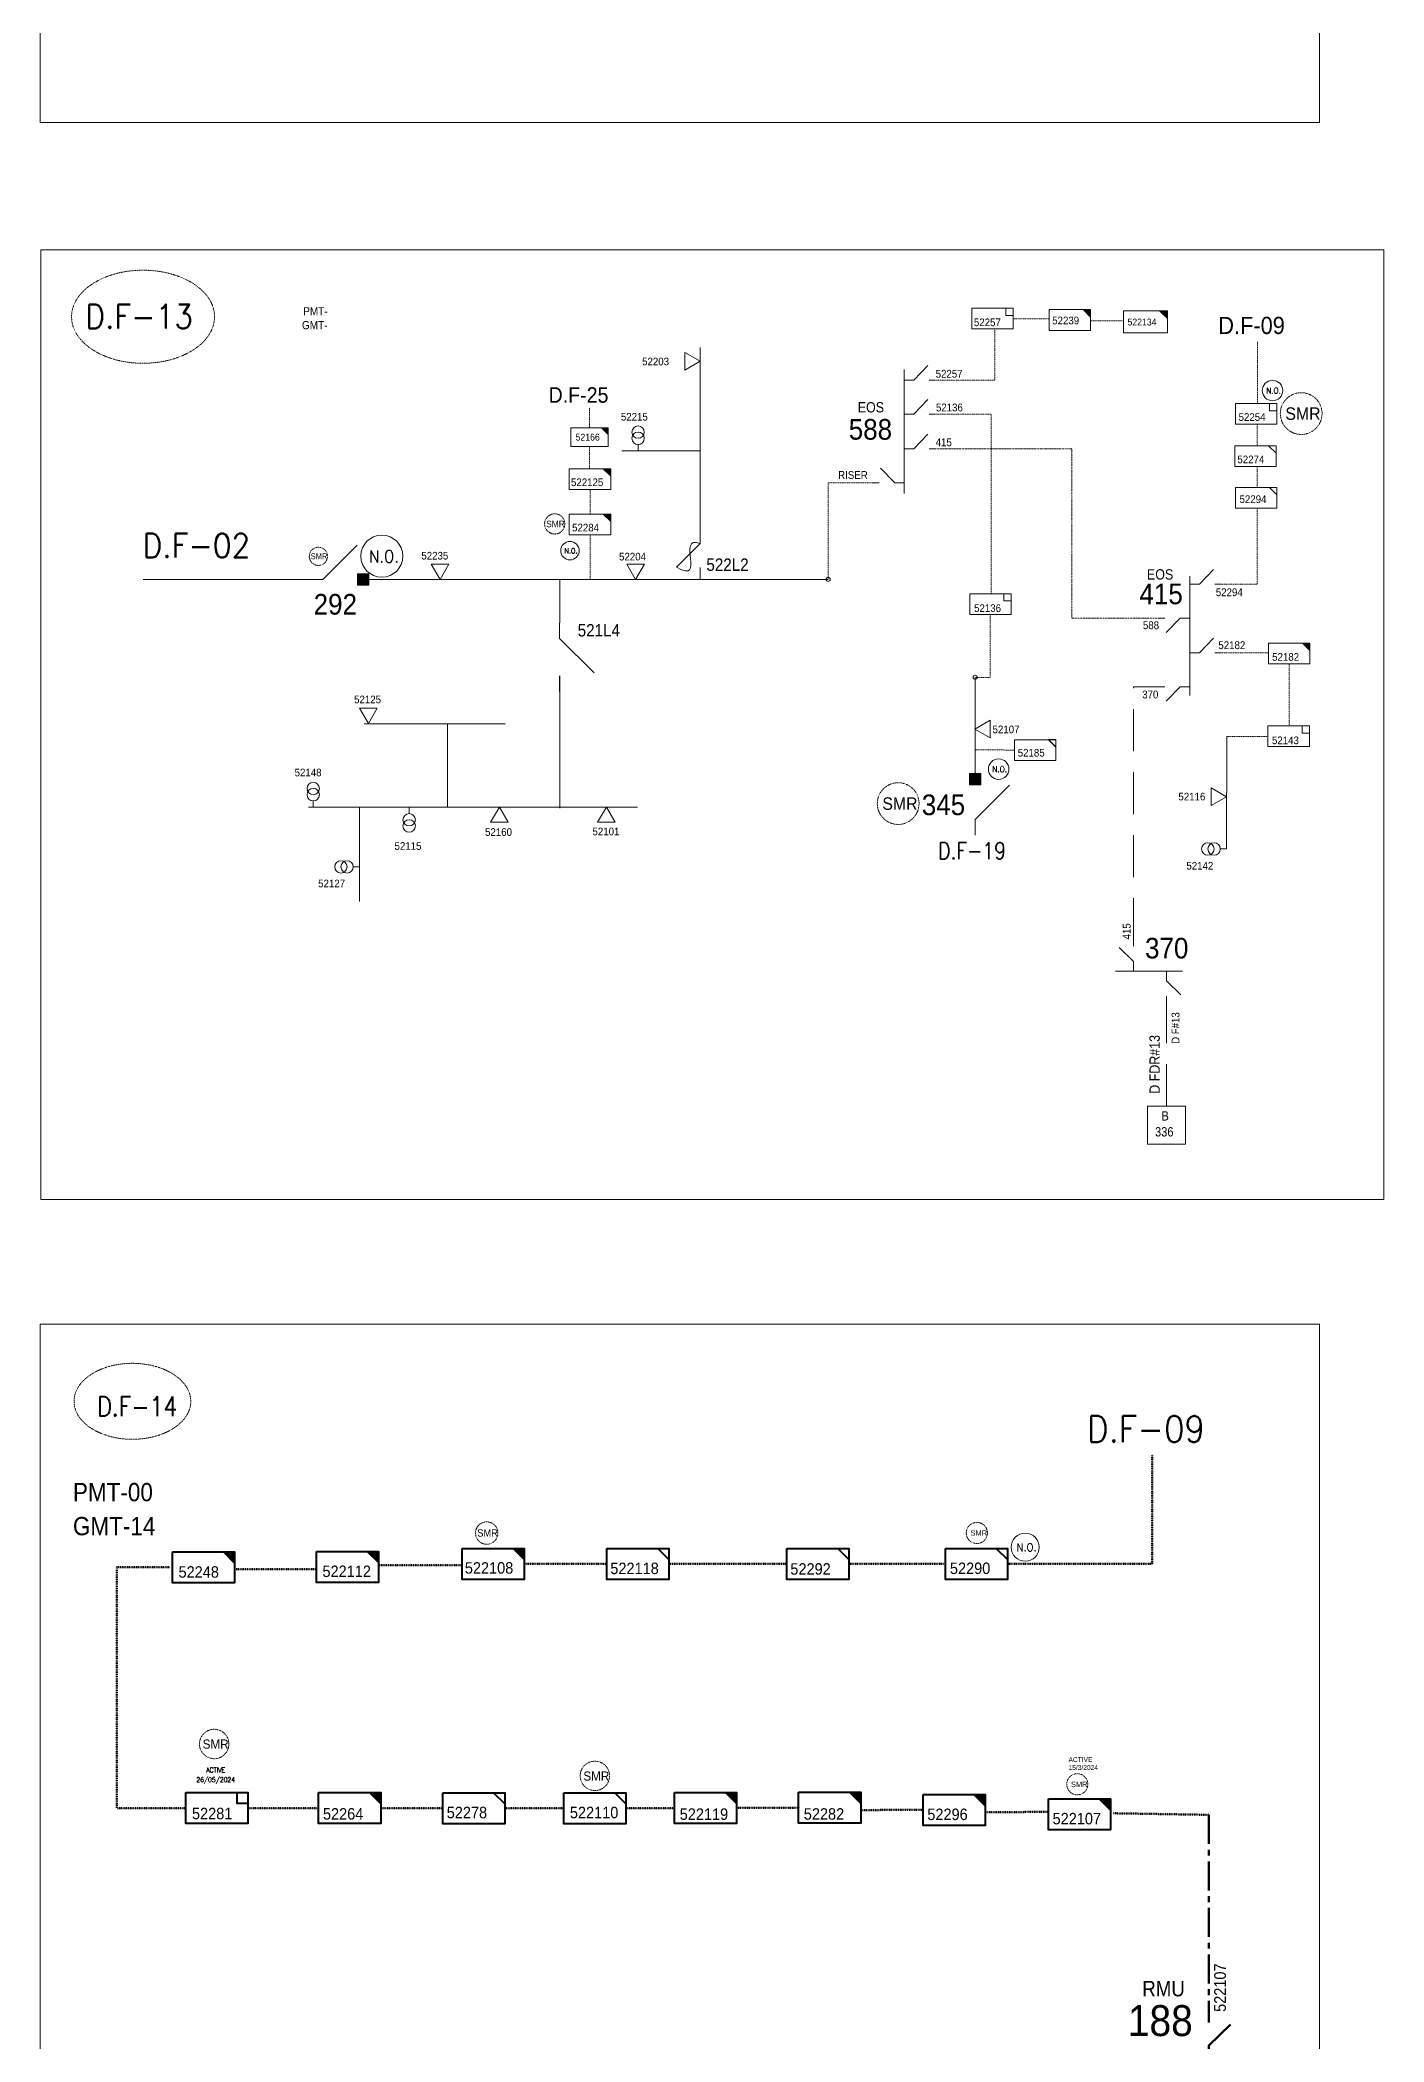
# Model space of a CAD drawing. Header units: metres. Extents: x 65984 to 144644, y -19036 to 23726.
# Drawn here: x 84321 to 85783, y -1295 to 884 of the extents above; entities that cross this region are included whole.
import ezdxf
from ezdxf.enums import TextEntityAlignment as Align

# ---------------------------------------------------------------- set-up
doc = ezdxf.new("R2010")
doc.units = ezdxf.units.M
doc.header["$MEASUREMENT"] = 0
for name, pattern in [('( Center )', [2, 1.25, -0.25, 0.25, -0.25]), ('( Phantom )', [2.5, 1.25, -0.25, 0.25, -0.25, 0.25, -0.25]), ('DGN Style 3', [0.013877, 0, -0.013877]), ('DGN Style 4', [1.6, 0.8, -0.4, 0, -0.4]), ('HIDDEN2', [2381.25, 1587.5, -793.75])]:
    doc.linetypes.add(name, pattern=pattern)
doc.layers.get('0').update_dxf_attribs({"color": 95, "lineweight": 40})
for name, color, linetype, lineweight in [('ABS', 7, 'Continuous', 40), ('ABS NUMBER', 112, 'Continuous', 30), ('d_eos', 111, 'Continuous', 40), ('d_eos no', 121, 'Continuous', 40), ('d_fco', 5, 'Continuous', 40), ('d_fco text', 95, 'Continuous', 40), ('d_oh branch', 94, 'Continuous', 40), ('d_switch', 95, 'Continuous', 40), ('d_tf', 1, 'Continuous', 40), ('d_tf no', 6, 'Continuous', 40), ('d_ug cable', 95, 'Continuous', 40), ('d_ug tf', 1, 'Continuous', 40), ('FDR  1  16', 234, 'Continuous', 40), ('fedr no', 95, 'Continuous', 40), ('GRID STATION  04', 7, 'Continuous', 40), ('Level 37', 7, 'Continuous', 0), ('O H MAIN FEEDER', 4, 'Continuous', 100), ('SECTOR BOUNDARY', 7, 'Continuous', 0), ('SW N O', 114, 'Continuous', 30)]:
    doc.layers.add(name, color=color, linetype=linetype, lineweight=lineweight)
doc.styles.add('NASKHF', font='naskhf.shx', dxfattribs={"height": 8})
doc.styles.add('Style-Arial', font='arial.ttf')
doc.styles.add('Style-ENGINEERING', font='ENGINEERING.shx')
doc.styles.add('Style-msdefault', font='msdefault.shx')
doc.styles.add('Style-simplex', font='simplex.shx')
doc.styles.add('Style-STANDARD', font='STANDARD.shx')

# ---------------------------------------------------------------- blocks, each defined once
blk = doc.blocks.new('*U1189')
at = {"layer": 'd_eos', "color": 7, "linetype": 'Continuous', "lineweight": 13, "ltscale": 1.436268}
for p, q in [((-7.44, 4.65), (-14.45, 11.44)), ((-7.44, 12.09), (-7.44, 14.92)), ((16.16, 0), (-16.16, 0)), ((-7.44, 0), (-7.44, 4.65)), ((8.41, 0), (8.41, -4.65)), ((8.41, -4.65), (15.42, -11.45)), ((8.41, -12.09), (8.41, -14.92))]:
    blk.add_line(p, q, dxfattribs=at)
blk = doc.blocks.new('TF3')
at = {"color": 0, "linetype": 'ByBlock', "lineweight": -2}
for p, q in [((11.3, 9), (18.3, 9)), ((18.3, 9), (18.3, 2))]:
    blk.add_line(p, q, dxfattribs=at)
at = {"color": 0, "linetype": 'ByBlock', "lineweight": -2, "flags": 128}
blk.add_lwpolyline([(18.3, 2), (11.3, 2), (11.3, 9)], dxfattribs=at)
at = {"color": 0, "linetype": 'ByBlock', "lineweight": -2}
blk.add_3dface([(-21.7, 9), (18.3, 9), (18.3, -11), (-21.7, -11)], dxfattribs=at)
blk = doc.blocks.new('TFU_127')
at = {"layer": 'd_tf', "color": 251, "linetype": 'Continuous', "lineweight": 13, "ltscale": 0.000879471}
blk.add_line((0, 10), (0, 0), dxfattribs=at)
for centre in [(0, 30), (0, 20)]:
    blk.add_circle(centre, 10, dxfattribs=at)
blk = doc.blocks.new('*U1191')
at = {"layer": 'd_eos', "color": 7, "linetype": 'Continuous', "lineweight": 13, "ltscale": 1.436268}
for p, q in [((4.64, 24.84), (11.44, 31.84)), ((-0.01, 28.69), (-0.01, -28.99)), ((-0.01, 24.84), (4.64, 24.84)), ((12.08, 24.84), (14.91, 24.84)), ((-12.1, 8.4), (-14.92, 8.4)), ((-4.66, 8.4), (-11.45, 1.39)), ((-0.01, 8.4), (-4.66, 8.4)), ((-0.01, -8.37), (4.64, -8.37)), ((4.64, -8.37), (11.44, -1.37)), ((12.08, -8.37), (14.91, -8.37)), ((-12.11, -24.81), (-14.93, -24.81)), ((-4.66, -24.81), (-11.46, -31.82)), ((-0.01, -24.81), (-4.66, -24.81))]:
    blk.add_line(p, q, dxfattribs=at)
blk = doc.blocks.new('TF_8')
at = {"color": 0, "linetype": 'ByBlock', "lineweight": -2}
blk.add_line((6.3, 4.95), (9.9, 1.35), dxfattribs=at)
blk.add_3dface([(-10.1, 4.95), (9.9, 4.95), (9.9, -5.05), (-10.1, -5.05)], dxfattribs=at)
blk = doc.blocks.new('exist.us-1000kva')
at = {"color": 0, "linetype": 'ByBlock', "lineweight": -2, "flags": 128}
blk.add_lwpolyline([(40, 12.9), (32.8, 20), (40, 20)], close=True, dxfattribs=at)
at = {"color": 0, "linetype": 'ByBlock', "lineweight": -2, "extrusion": (0, 0, -1)}
blk.add_solid([(-40, 12.9), (-32.8, 20), (-40, 20)], dxfattribs=at)
at = {"color": 0, "linetype": 'ByBlock', "lineweight": -2, "xscale": 2, "yscale": 2}
blk.add_blockref('TF_8', (20.2, 10.1), dxfattribs=at)
blk = doc.blocks.new('*U1192')
at = {"layer": 'd_eos', "color": 7, "linetype": 'Continuous', "lineweight": 13, "ltscale": 1.436268}
for p, q in [((-0.01, 29.08), (-0.01, -30.92)), ((4.64, 23.91), (11.44, 30.91)), ((-0.01, 23.91), (4.64, 23.91)), ((12.08, 23.91), (14.91, 23.91)), ((4.64, 7.47), (11.44, 14.47)), ((-0.01, 7.47), (4.64, 7.47)), ((12.08, 7.47), (14.91, 7.47)), ((-0.01, -9.3), (4.64, -9.3)), ((4.64, -9.3), (11.44, -2.3)), ((12.08, -9.3), (14.91, -9.3)), ((-4.66, -25.74), (-11.46, -18.74)), ((-12.1, -25.74), (-14.93, -25.74)), ((-0.01, -25.74), (-4.66, -25.74))]:
    blk.add_line(p, q, dxfattribs=at)
blk = doc.blocks.new('ABS2_1_1')
at = {"color": 0, "linetype": 'ByBlock', "lineweight": -2, "ltscale": 500}
for q in [(-29900, 43500), (0, 0)]:
    blk.add_line((0, 13600), q, dxfattribs=at)
at = {"color": 0, "linetype": 'ByBlock', "lineweight": -2, "ltscale": 500, "flags": 128}
for points in [[(5000, 43600), (-5000, 43600), (-5000, 53600), (5000, 53600)], [(3791, 49653), (3791, 49653), (3791, 49653)]]:
    blk.add_lwpolyline(points, close=True, dxfattribs=at)
at = {"color": 0, "linetype": 'ByBlock', "lineweight": -2, "ltscale": 500}
for points in [[(5000, 43600), (-5000, 43600), (5000, 53600), (-5000, 53600)], [(3791, 49653), (3791, 49653), (3791, 49653)]]:
    blk.add_solid(points, dxfattribs=at)
blk = doc.blocks.new('*U1193')
at = {"layer": 'ABS', "color": 7, "linetype": 'Continuous', "lineweight": 13, "ltscale": 0.554823}
for p, q in [((-8.32, 9.06), (-8.32, 16.62)), ((-8.32, 9.06), (8.3, -7.56)), ((-8.32, -16.6), (-8.32, -9.05))]:
    blk.add_line(p, q, dxfattribs=at)
blk = doc.blocks.new('*U1012')
at = {"layer": 'd_fco', "color": 7, "linetype": 'Continuous', "lineweight": 13}
blk.add_line((-4.6, 4.21), (-10.13, 4.21), dxfattribs=at)
at = {"layer": 'd_fco', "color": 7, "linetype": 'Continuous', "lineweight": 13, "flags": 128}
blk.add_lwpolyline([(13.02, 4.21), (7.07, 4.21), (-4.4, -7.26)], dxfattribs=at)
at = {"layer": 'd_fco', "color": 7, "linetype": 'Continuous', "lineweight": 13}
blk.add_open_spline([(-4.4, -7.26), (-13, 7.69), (11.58, -7.67), (7.07, 4.21)], degree=3, dxfattribs=at)
blk = doc.blocks.new('*U885')
at = {"layer": 'd_eos', "color": 7, "linetype": 'Continuous', "lineweight": 211, "ltscale": 0.638341}
for p, q in [((-7.44, 12.09), (-7.44, 14.92)), ((-7.44, 4.65), (-14.45, 11.44)), ((16.16, 0), (-16.16, 0)), ((-7.44, 0), (-7.44, 4.65)), ((8.41, 0), (8.41, -4.65)), ((8.41, -4.65), (15.42, -11.45)), ((8.41, -12.09), (8.41, -14.92))]:
    blk.add_line(p, q, dxfattribs=at)
blk = doc.blocks.new('*U2866')
at = {"layer": 'd_ug tf', "color": 251, "linetype": 'Continuous', "lineweight": 13, "flags": 128}
blk.add_lwpolyline([(11.5, 1.7), (7.3, 5.7), (11.5, 5.7)], close=True, dxfattribs=at)
at = {"layer": 'd_ug tf', "color": 251, "linetype": 'Continuous', "lineweight": 13, "xscale": 1.147979204721027, "yscale": 1.147979204721027, "zscale": 0.3630735559045986, "rotation": 359.9999999999999}
blk.add_blockref('TF_8', (0.1, 0), dxfattribs=at)
blk = doc.blocks.new('*U2274')
at = {"layer": 'd_ug tf', "color": 5, "linetype": 'Continuous', "lineweight": 40, "flags": 128}
blk.add_lwpolyline([(11.46, 1.66), (7.33, 5.73), (11.47, 5.73)], close=True, dxfattribs=at)
at = {"layer": 'd_ug tf', "color": 5, "linetype": 'Continuous', "lineweight": 40, "xscale": 1.147979204721027, "yscale": 1.147979204721027, "zscale": 0.3630735559045985, "rotation": 359.9999999999999}
blk.add_blockref('TF_8', (0.1, 0.04), dxfattribs=at)
blk = doc.blocks.new('*U893')
at = {"layer": 'SW N O', "color": 3, "lineweight": 13}
blk.add_circle((0, 0), 16.8, dxfattribs=at)
at = {"layer": 'SW N O', "color": 3, "lineweight": 13, "style": 'Style-STANDARD'}
blk.add_text('N.O.', height=9.6, dxfattribs=at).set_placement((1.7, -0.2), align=Align.MIDDLE_CENTER)

msp = doc.modelspace()

# ---------------------------------------------------------------- linework, layer by layer
at = {"layer": 'd_oh branch', "color": 251, "linetype": 'Continuous', "lineweight": 13}
for p, q in [((85038.8, 342.5), (85038.8, 549.7)), ((84886.1, 250.1), (84886.1, 297.3)), ((84764.1, 140.2), (84826.8, 140.2)), ((85611.6, 3.9), (85611.9, 126.3)), ((84612.8, 49.5), (84970.7, 49.5)), ((84668.3, -53.4), (84668.3, 49.5))]:
    msp.add_line(p, q, dxfattribs=at)
at = {"layer": 'd_oh branch', "color": 251, "linetype": 'Continuous', "lineweight": 13, "flags": 128}
for points in [[(85038.8, 437.3), (84953.8, 437.3)], [(84886.1, 192.2), (84886.1, 48.4)], [(84764.1, 50), (84764.1, 140.2), (84673.5, 140.2)]]:
    msp.add_lwpolyline(points, dxfattribs=at)
at = {"layer": 'd_tf', "color": 251, "linetype": 'Continuous', "lineweight": 13, "ltscale": 0.000960215, "flags": 128}
for points in [[(85022.2, 525.2), (85022.2, 544.4), (85038.8, 534.8)], [(84746.4, 314), (84765.6, 314), (84756, 297.3)], [(84959, 314), (84978.3, 314), (84968.6, 297.3)], [(84668.4, 157), (84687.6, 157), (84678, 140.3)], [(85354.4, 144), (85354.4, 124.8), (85337.8, 134.4)], [(85595.1, 51.1), (85595.1, 70.3), (85611.8, 60.7)], [(84830.2, 32.9), (84811, 32.9), (84820.6, 49.5)], [(84946.5, 32.9), (84927.3, 32.9), (84936.9, 49.5)]]:
    msp.add_lwpolyline(points, close=True, dxfattribs=at)
at = {"layer": 'd_ug cable', "color": 251, "linetype": 'DGN Style 3', "lineweight": 13}
for p, q in [((84918.7, 484), (84918.7, 462.3)), ((84918.4, 442.1), (84918.4, 417.9)), ((84919.1, 395.3), (84919.1, 368.4)), ((84919.1, 345.9), (84919.1, 297.3)), ((85338.2, 111.7), (85380.9, 111.6)), ((85656.8, 126.3), (85611.9, 126.3))]:
    msp.add_line(p, q, dxfattribs=at)
at = {"layer": 'd_ug cable', "color": 251, "linetype": 'HIDDEN2', "lineweight": 13, "ltscale": 0.028806}
msp.add_line((85546.2, -276.1), (85546.2, -161.8), dxfattribs=at)
at = {"layer": 'd_ug cable', "color": 5, "linetype": 'DGN Style 3', "lineweight": 106}
for p, q in [((84462.3, -778), (84403.1, -778)), ((84531.8, -779.9), (84621.7, -779.9)), ((84689.4, -775.6), (84779.3, -775.6)), ((84847.5, -774.2), (84937.5, -774.2)), ((85005, -774.3), (85133.2, -774.3)), ((85200.7, -774.3), (85305.8, -774.3)), ((84479.4, -1040.1), (84404.7, -1040.1)), ((84623.8, -1040.1), (84546.9, -1040.1)), ((84691.3, -1040.1), (84758.9, -1040.1)), ((84826.4, -1040.2), (84890.7, -1040.2)), ((84958.2, -1040.1), (85011, -1040.1)), ((85078.6, -1039.9), (85146.1, -1039.6)), ((85213.9, -1042.2), (85281.5, -1042)), ((85350.3, -1044.5), (85417.8, -1044.2)), ((85488.4, -1045.7), (85592.4, -1047.4))]:
    msp.add_line(p, q, dxfattribs=at)
at = {"layer": 'd_ug cable', "color": 251, "linetype": 'DGN Style 3', "lineweight": 13, "flags": 128}
for points in [[(85294.6, 514.3), (85359.7, 514.3), (85359.7, 569.9)], [(85379.5, 580.8), (85418.3, 580.8)], [(85464.1, 578.9), (85499.1, 578.9)], [(85645.5, 488.3), (85645.5, 555.8)], [(85355.5, 282.5), (85355.5, 477.3), (85294.6, 477.3)], [(85645, 442.5), (85645, 465.4)], [(85645, 397.3), (85645, 420.2)], [(85227.5, 402.6), (85178.2, 402.6), (85178.2, 297.3)], [(85605.4, 292.2), (85645, 292.2), (85645, 374.8)], [(85338.2, 190.7), (85354.6, 190.7), (85354.6, 259.2)], [(85604.2, 217.5), (85657, 217.5)], [(85679.8, 205.6), (85679.8, 137.8)]]:
    msp.add_lwpolyline(points, dxfattribs=at)
at = {"layer": 'd_ug cable', "color": 251, "linetype": 'DGN Style 4', "lineweight": 13, "flags": 128}
msp.add_lwpolyline([(85294.6, 439.6), (85443.3, 439.6), (85443.3, 255.2), (85539.5, 255.2)], dxfattribs=at)
at = {"layer": 'd_ug cable', "color": 251, "linetype": 'HIDDEN2', "lineweight": 13, "ltscale": 0.028806}
msp.add_lwpolyline([(85510.5, -95.5), (85510.5, 180.5), (85539.5, 180.5)], dxfattribs=at)
at = {"layer": 'd_ug cable', "color": 5, "linetype": 'DGN Style 3', "lineweight": 106, "flags": 128}
for points in [[(85373.3, -774.2), (85530.6, -774.2), (85530.6, -655.2)], [(84404.3, -779.8), (84404.3, -1039.8)]]:
    msp.add_lwpolyline(points, dxfattribs=at)
at = {"layer": 'd_ug cable', "color": 2, "linetype": 'DGN Style 3', "lineweight": 13}
for centre, radius in [((85692.9, 477.8), 22.7), ((84880.7, 357.7), 11), ((84623.6, 322.4), 9.92), ((85254.4, 53.3), 22.7), ((84806.7, -740.7), 12.2), ((85340, -740.6), 11.5), ((84510.2, -970.3), 16), ((84924.4, -1005), 16), ((85449.3, -1014.1), 11.5)]:
    msp.add_circle(centre, radius, dxfattribs=at)
at = {"layer": 'FDR  1  16', "color": 5, "linetype": '( Center )', "lineweight": 140, "ltscale": 25.312626, "flags": 128}
msp.add_lwpolyline([(85592.4, -1047.4), (85592.4, -1263.8)], dxfattribs=at)
at = {"layer": 'fedr no', "color": 82, "linetype": 'DGN Style 3', "lineweight": 13, "true_color": 0x1dc70e}
for centre, major_axis in [((84432.8, 583.2), (77.8, 0)), ((84421.2, -597.3), (63.5, 0))]:
    msp.add_ellipse(centre, major_axis=major_axis, ratio=0.651175, dxfattribs=at)
at = {"layer": 'GRID STATION  04', "color": 251, "linetype": 'Continuous', "lineweight": 13, "ltscale": 1.325097, "flags": 128}
msp.add_lwpolyline([(85525.6, -276.1), (85525.6, -317.4), (85566.9, -317.4), (85566.9, -276.1)], close=True, dxfattribs=at)
at = {"layer": 'O H MAIN FEEDER', "color": 214, "lineweight": 13, "ltscale": 1.12111}
msp.add_line((84620, 297.3), (84432.9, 297.3), dxfattribs=at)
at = {"layer": 'O H MAIN FEEDER', "color": 251, "lineweight": 13, "ltscale": 1.12111}
for p, q in [((85178.2, 297.3), (84676.4, 297.3)), ((85338.2, 190.7), (85338.2, 86.1))]:
    msp.add_line(p, q, dxfattribs=at)
at = {"layer": 'O H MAIN FEEDER', "color": 140, "lineweight": 13, "ltscale": 0.498271, "flags": 128}
for points in [[(84320.7, 1938.6), (85712.8, 1938.6), (85712.8, 794.7), (84320.7, 794.7)], [(84321.7, 655.9), (85782.9, 655.9), (85782.9, -377.8), (84321.7, -377.8)], [(84320.7, -513.3), (85712.8, -513.3), (85712.8, -1489.7), (84320.7, -1489.7)]]:
    msp.add_lwpolyline(points, close=True, dxfattribs=at)
at = {"layer": 'O H MAIN FEEDER', "color": 251, "lineweight": 13, "ltscale": 1.12111}
for centre in [(85178.2, 297.3), (85338.2, 190.7)]:
    msp.add_circle(centre, 2.21, dxfattribs=at)

# ---------------------------------------------------------------- block references
at = {"layer": 'ABS', "color": 2, "linetype": 'Continuous', "lineweight": 13, "ltscale": 1.866313, "xscale": 0.001250431181724625, "zscale": 0.0008280754372015645}
for p, yscale, rotation in [((84611.5, 297.3), 0.001250431181724625, 269.9999999999997), ((85338.2, 19.1), -0.001250431181724626, 180.0000000000003)]:
    msp.add_blockref('ABS2_1_1', p, dxfattribs=dict(at, yscale=yscale, rotation=rotation))
at = {"layer": 'ABS', "color": 7, "linetype": 'Continuous', "lineweight": 13, "ltscale": 0.554823, "xscale": 2.25, "yscale": 2.25, "zscale": 2.25}
msp.add_blockref('*U1193', (84904.8, 212.7), dxfattribs=at)
at = {"layer": 'd_eos', "color": 7, "linetype": 'Continuous', "lineweight": 13, "ltscale": 1.436268, "xscale": 2.25, "yscale": 2.25, "zscale": 2.25}
for name, p in [('*U1192', (85261.1, 460.5)), ('*U1191', (85571.8, 236.3)), ('*U1189', (85527.3, -129.1))]:
    msp.add_blockref(name, p, dxfattribs=at)
at = {"layer": 'd_eos', "color": 7, "linetype": 'Continuous', "lineweight": 211, "ltscale": 2.154401, "extrusion": (0, 0, -1), "xscale": 3.375, "yscale": 3.375, "zscale": 3.375, "rotation": 359.9971420911775}
msp.add_blockref('*U885', (-85567.3, -1314.2), dxfattribs=at)
at = {"layer": 'd_fco', "color": 7, "linetype": 'Continuous', "lineweight": 13, "extrusion": (0, 0, -1), "xscale": 2.25, "yscale": 2.25, "zscale": 2.25, "rotation": 90.00000000060005}
msp.add_blockref('*U1012', (-85029.4, 320.5), dxfattribs=at)
at = {"layer": 'd_tf', "color": 251, "linetype": 'Continuous', "lineweight": 13, "ltscale": 0.000879471, "xscale": 0.6749999999999999, "yscale": 0.6749999999999999, "zscale": 0.6749999999999999}
for p, rotation in [((84971.4, 437.4), 359.9999999999999), ((84618, 49.5), 359.9999999999999), ((84722.3, 49.2), 179.9999999999999), ((85611.6, 3.9), 89.99999999999984), ((84668.3, -15.6), 89.9999999999999)]:
    msp.add_blockref('TFU_127', p, dxfattribs=dict(at, rotation=rotation))
at = {"layer": 'd_ug tf', "color": 251, "linetype": 'Continuous', "lineweight": 13}
for name, p, xscale, yscale, zscale in [('TF3', (85358.8, 582.3), 1.12522840934463, 1.12522840934463, 0.2169988529204506), ('TF_8', (85643.3, 431.6), 2.25103308315855, 2.25103308315855, 0.7119384938334998), ('TF_8', (85644.1, 386.2), 2.25103308315855, 2.25103308315855, 0.7119384938334998), ('*U2866', (85403.5, 111.7), 1.960865731627586, 1.960865731627586, 1.960865731627586)]:
    msp.add_blockref(name, p, dxfattribs=dict(at, xscale=xscale, yscale=yscale, zscale=zscale))
at = {"layer": 'd_ug tf', "color": 251, "linetype": 'Continuous', "lineweight": 13, "rotation": 359.9999999999999}
for name, p, xscale, yscale, zscale in [('exist.us-1000kva', (85418.7, 568.4), 1.125516541579275, 1.125516541579275, 0.7119384938334998), ('exist.us-1000kva', (85499.4, 565.8), 1.198902595408951, 1.198902595408951, 0.6407446444501499), ('exist.us-1000kva', (84898.2, 442.1), 1.012964887421348, 1.012964887421348, 0.6407446444501499), ('exist.us-1000kva', (84896.6, 395.3), 1.125516541579275, 1.125516541579275, 0.7119384938334998), ('TF3', (85356.7, 271.6), 1.12522840934463, 1.12522840934463, 0.2169988529204506), ('exist.us-1000kva', (85657.3, 205.4), 1.125516541579275, 1.125516541579275, 0.7119384938334998), ('TF3', (85681.2, 127.7), 1.12522840934463, 1.12522840934463, 0.2169988529204506)]:
    msp.add_blockref(name, p, dxfattribs=dict(at, xscale=xscale, yscale=yscale, zscale=zscale))
at = {"layer": 'd_ug tf', "color": 2, "linetype": 'Continuous', "lineweight": 13, "rotation": 359.9999999999999}
for name, p, xscale, yscale, zscale in [('TF3', (85645.8, 478.7), 1.12522840934463, 1.12522840934463, 0.2169988529204506), ('exist.us-1000kva', (84896.6, 345.9), 1.125516541579275, 1.125516541579275, 0.7119384938334998)]:
    msp.add_blockref(name, p, dxfattribs=dict(at, xscale=xscale, yscale=yscale, zscale=zscale))
at = {"layer": 'd_ug tf', "color": 5, "linetype": 'Continuous', "lineweight": 40, "xscale": 1.688274812368913, "yscale": 1.688274812368913, "zscale": 1.06790774075025, "rotation": 359.9999999999999}
for p in [(84464.8, -795), (84621.4, -794.4), (84623.8, -1057), (85011, -1056.8), (85146.1, -1056.5), (85281.5, -1059.1)]:
    msp.add_blockref('exist.us-1000kva', p, dxfattribs=at)
at = {"layer": 'd_ug tf', "color": 2, "linetype": 'Continuous', "lineweight": 40, "rotation": 359.9999999999999}
for name, p, xscale, yscale, zscale in [('exist.us-1000kva', (84780, -791.1), 1.688274812368913, 1.688274812368913, 1.06790774075025), ('TF3', (84516, -1038.4), 1.687842614016944, 1.687842614016944, 0.3254982793806759), ('exist.us-1000kva', (85417.8, -1063.8), 1.688274812368913, 1.688274812368913, 1.06790774075025)]:
    msp.add_blockref(name, p, dxfattribs=dict(at, xscale=xscale, yscale=yscale, zscale=zscale))
at = {"layer": 'd_ug tf', "color": 5, "linetype": 'Continuous', "lineweight": 40}
for name, p, xscale, yscale, zscale in [('*U2274', (84971.3, -774.2), 2.941298597441379, 2.941298597441379, 2.941298597441379), ('TF_8', (85167.3, -774.1), 3.376549624737826, 3.376549624737826, 1.06790774075025), ('TF_8', (84793, -1040), 3.376549624737826, 3.376549624737826, 1.06790774075025)]:
    msp.add_blockref(name, p, dxfattribs=dict(at, xscale=xscale, yscale=yscale, zscale=zscale))
at = {"layer": 'd_ug tf', "color": 2, "linetype": 'Continuous', "lineweight": 40, "xscale": 3.376549624737826, "yscale": 3.376549624737826, "zscale": 1.06790774075025}
for p in [(85339.9, -774.1), (84924.8, -1040)]:
    msp.add_blockref('TF_8', p, dxfattribs=at)
at = {"layer": 'SW N O', "color": 3, "lineweight": 13}
for p, xscale, yscale, zscale in [((85661.7, 502.9), 0.6639062929699823, 0.6639062929699823, 0.6639062929699823), ((84692.6, 322.6), 1.365889721899039, 1.365889721899039, 1.365889721899039), ((84897.3, 328.6), 0.597515663672984, 0.597515663672984, 0.597515663672984), ((85363.7, 90.8), 0.6639062929699823, 0.6639062929699823, 0.6639062929699823), ((85392.6, -756.1), 0.9071394609581471, 0.9071394609581471, 0.9071394609581471)]:
    msp.add_blockref('*U893', p, dxfattribs=dict(at, xscale=xscale, yscale=yscale, zscale=zscale))

# ---------------------------------------------------------------- texts
at = {"layer": 'ABS NUMBER', "color": 2, "lineweight": 13, "style": 'Style-Arial', "width": 0.9}
for s, p in [('292', (84618.4, 281.5)), ('345', (85280.1, 63.2))]:
    msp.add_text(s, height=22.5, dxfattribs=at).set_placement(p, align=Align.TOP_LEFT)
at = {"layer": 'd_eos no', "color": 7, "linetype": 'Continuous', "lineweight": 13, "style": 'Style-Arial'}
for s, height, width, p in [('PMT-', 8.84, 0.88, (84607.1, 593.6)), ('GMT-', 8.84, 0.88, (84605.7, 578.5)), ('588', 22.5, 0.9, (85200.6, 471.9)), ('415', 22.5, 0.9, (85516.9, 292.8)), ('370', 22.5, 0.9, (85523, -92.8)), ('PMT-00', 19.9, 0.88, (84356.5, -686.2)), ('GMT-14', 19.9, 0.88, (84356.5, -723.2))]:
    msp.add_text(s, height=height, dxfattribs=dict(at, width=width)).set_placement(p, align=Align.TOP_LEFT)
at = {"layer": 'd_eos no', "color": 7, "linetype": 'Continuous', "lineweight": 140, "style": 'Style-Arial', "width": 0.9}
msp.add_text('188', height=33.75, dxfattribs=at).set_placement((85504.2, -1254.5), align=Align.TOP_LEFT)
at = {"layer": 'd_fco text', "color": 7, "linetype": 'Continuous', "lineweight": 13, "style": 'Style-msdefault', "width": 0.916667}
for s, p in [('522L2', (85045.7, 320.1)), ('521L4', (84905.7, 248.7))]:
    msp.add_text(s, height=13.5, dxfattribs=at).set_placement(p, align=Align.TOP_LEFT)
at = {"layer": 'd_switch', "color": 7, "linetype": 'Continuous', "lineweight": 13, "style": 'Style-ENGINEERING', "width": 0.921053}
for s, p in [('52257', (85295.2, 525.4)), ('52136', (85295.5, 488.7)), ('415', (85295.2, 450.8)), ('RISER', (85189.1, 415.2)), ('52294', (85600, 287.6)), ('588', (85520.7, 251.7)), ('52182', (85602.8, 230)), ('370', (85519.9, 176.3))]:
    msp.add_text(s, height=8.55, dxfattribs=at).set_placement(p, align=Align.TOP_LEFT)
for s, p in [('415', (85498.8, -94.6)), ('D F#13', (85551.9, -208.3))]:
    msp.add_text(s, height=8.55, rotation=90, dxfattribs=at).set_placement(p, align=Align.TOP_LEFT)
at = {"layer": 'd_switch', "color": 7, "linetype": 'Continuous', "lineweight": 30, "style": 'Style-ENGINEERING', "width": 0.921053}
msp.add_text('522107', height=12.82, rotation=90, dxfattribs=at).set_placement((85598.2, -1261.9), align=Align.TOP_LEFT)
at = {"layer": 'd_tf no', "color": 251, "linetype": 'Continuous', "lineweight": 13, "style": 'Style-msdefault', "width": 0.945946}
for s, height, p in [('52257', 8.33, (85336.8, 581.3)), ('52239', 8.33, (85422, 583.3)), ('52203', 8.33, (84975.8, 538.7)), ('52215', 8.33, (84952.7, 478.5)), ('52166', 7.49, (84903.4, 455.9)), ('52274', 8.33, (85623.5, 432.1)), ('522125', 8.33, (84898.4, 407.2)), ('52294', 8.33, (85625.8, 388.8)), ('52235', 8.33, (84735.6, 327.3)), ('52204', 8.33, (84950.7, 326.3)), ('52136', 8.33, (85337, 270.2)), ('52182', 8.33, (85661.3, 217.1)), ('52125', 8.33, (84662.4, 170.8)), ('52107', 8.33, (85357.1, 138.2)), ('52185', 8.33, (85384.5, 112.8)), ('52143', 8.33, (85661.1, 126.3)), ('52148', 8.33, (84597.7, 91.3)), ('52116', 8.33, (85559.3, 65.1)), ('52160', 8.33, (84804.9, 26.5)), ('52101', 8.33, (84921.8, 27.1)), ('52115', 8.33, (84706.4, 11.3)), ('52142', 8.33, (85568, -10.2)), ('52127', 8.33, (84623.3, -29.5))]:
    msp.add_text(s, height=height, dxfattribs=at).set_placement(p, align=Align.TOP_LEFT)
at = {"layer": 'd_tf no', "color": 251, "linetype": 'Continuous', "lineweight": 13, "ltscale": 0.9, "style": 'Style-msdefault', "width": 0.945946}
msp.add_text('522134', height=7.49, dxfattribs=at).set_placement((85503.9, 581.2), align=Align.TOP_LEFT)
at = {"layer": 'd_tf no', "color": 1, "linetype": 'Continuous', "lineweight": 40, "style": 'Style-msdefault', "width": 0.945946}
for height, p in [(13.6, (85675.7, 484.6)), (7.19, (84871.4, 361.3)), (6.47, (84615.2, 325.7)), (13.6, (85237.2, 60.1)), (7.99, (84796.4, -736.6)), (5.92, (85333.1, -737.7)), (10.01, (84497.7, -965.4)), (10.01, (84911.9, -1000.2)), (5.92, (85442.4, -1011.3))]:
    msp.add_text('SMR', height=height, dxfattribs=at).set_placement(p, align=Align.TOP_LEFT)
at = {"layer": 'd_tf no', "color": 2, "linetype": 'Continuous', "lineweight": 13, "style": 'Style-msdefault', "width": 0.945946}
for s, p in [('52254', (85624.8, 478.2)), ('52284', (84899.6, 357.9))]:
    msp.add_text(s, height=8.33, dxfattribs=at).set_placement(p, align=Align.TOP_LEFT)
at = {"layer": 'd_tf no', "color": 5, "linetype": 'Continuous', "lineweight": 40, "style": 'Style-msdefault', "width": 0.945946}
for s, p in [('52248', (84471.4, -776.8)), ('522112', (84628, -776.1)), ('522118', (84941.2, -772.9)), ('52292', (85137.1, -773.5)), ('52264', (84628.5, -1040.1)), ('52278', (84763.2, -1038.6)), ('522119', (85016.7, -1040.4)), ('52282', (85151.7, -1040.2)), ('52296', (85286.1, -1040.6))]:
    msp.add_text(s, height=12.49, dxfattribs=at).set_placement(p, align=Align.TOP_LEFT)
at = {"layer": 'd_tf no', "color": 2, "linetype": 'Continuous', "lineweight": 40, "style": 'Style-msdefault', "width": 0.945946}
for s, p in [('522108', (84782.9, -772.4)), ('52290', (85310.7, -772.8)), ('52281', (84486, -1039.7)), ('522110', (84897.2, -1038.6))]:
    msp.add_text(s, height=12.49, dxfattribs=at).set_placement(p, align=Align.TOP_LEFT)
at = {"layer": 'd_tf no', "color": 121, "linetype": 'Continuous', "lineweight": 40, "style": 'Style-msdefault', "width": 0.945946}
msp.add_text('522107', height=12.49, dxfattribs=at).set_placement((85422.4, -1045.3), align=Align.TOP_LEFT)
at = {"layer": 'd_tf no', "color": 111, "linetype": 'Continuous', "lineweight": 13, "insert": (84511.8, -1004.8), "char_height": 5.296, "attachment_point": 5, "line_spacing_factor": 1.2, "style": 'Style-STANDARD'}
msp.add_mtext('\\H1x;\\W0.909091;ACTIVE\\P26/05/2024', dxfattribs=at)
at = {"layer": 'd_tf no', "color": 121, "linetype": 'Continuous', "lineweight": 40, "ltscale": 1.264578, "insert": (85439.8, -984.6), "char_height": 5.228, "attachment_point": 1, "style": 'NASKHF'}
msp.add_mtext('\\Fmsdefault;\\H1x;\\W0.945946;ACTIVE\\P15/3/2024', dxfattribs=at)
at = {"layer": 'fedr no', "color": 55, "linetype": 'Continuous', "lineweight": 13, "width": 0.909091}
for s, height, style, p in [('D.F-19', 18.07, 'Style-STANDARD', (85334.8, 1.9)), ('D.F-09', 28.66, 'Style-simplex', (85524.1, -627.5))]:
    msp.add_text(s, height=height, dxfattribs=dict(at, style=style)).set_placement(p, align=Align.MIDDLE_CENTER)
at = {"layer": 'fedr no', "color": 6, "linetype": 'Continuous', "lineweight": 13, "style": 'Style-STANDARD', "width": 0.909091}
msp.add_text('D.F-14', height=21.36, dxfattribs=at).set_placement((84426.5, -602.8), align=Align.MIDDLE_CENTER)
at = {"layer": 'fedr no', "color": 6, "linetype": 'Continuous', "lineweight": 13, "insert": (84428.6, 583.6), "char_height": 26.07, "attachment_point": 5, "style": 'Style-STANDARD'}
msp.add_mtext('D.F-13', dxfattribs=at)
at = {"layer": 'fedr no', "color": 55, "linetype": 'Continuous', "lineweight": 13, "insert": (84490.9, 334.2), "char_height": 26.07, "attachment_point": 5, "style": 'Style-STANDARD'}
msp.add_mtext('D.F-02', dxfattribs=at)
at = {"layer": 'GRID STATION  04', "color": 251, "linetype": 'Continuous', "lineweight": 13, "style": 'Style-msdefault', "width": 0.9}
msp.add_text('D FDR#13', height=11.25, rotation=90, dxfattribs=at).set_placement((85527.8, -262.5), align=Align.TOP_LEFT)
at = {"layer": 'GRID STATION  04', "color": 251, "linetype": 'Continuous', "lineweight": 13, "style": 'Style-msdefault', "width": 0.888889}
for s, height, p in [('B', 10.1, (85540.9, -281.6)), ('336', 10.12, (85533.9, -298.9))]:
    msp.add_text(s, height=height, dxfattribs=at).set_placement(p, align=Align.TOP_LEFT)
at = {"layer": 'Level 37', "color": 7, "linetype": 'Continuous', "lineweight": 13, "style": 'Style-msdefault', "width": 0.9}
for p in [(85210.4, 490.3), (85525.1, 308.4)]:
    msp.add_text('EOS', height=11.25, dxfattribs=at).set_placement(p, align=Align.TOP_LEFT)
at = {"layer": 'Level 37', "color": 7, "linetype": 'Continuous', "lineweight": 80, "style": 'Style-msdefault', "width": 0.9}
msp.add_text('RMU', height=16.88, dxfattribs=at).set_placement((85520, -1228.1), align=Align.TOP_LEFT)
at = {"layer": 'SECTOR BOUNDARY', "color": 55, "linetype": '( Phantom )', "lineweight": 13, "attachment_point": 1, "line_spacing_factor": 0.72, "style": 'NASKHF'}
for s, insert, char_height in [('\\Fmsdefault;\\H1x;\\W0.945946;D.F-09', (85602.7, 583.1), 18.731), ('\\Fmsdefault;\\H1x;\\W0.945946;D.F-25', (84874, 506.5), 16.858)]:
    msp.add_mtext(s, dxfattribs=dict(at, insert=insert, char_height=char_height))

doc.saveas('drawing.dxf')
